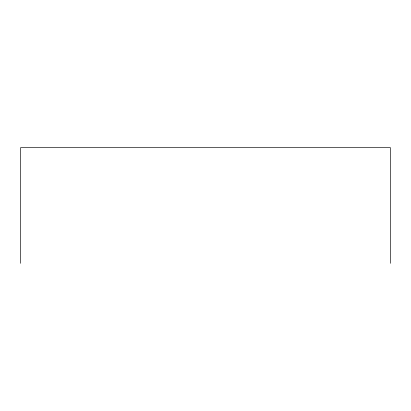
<?xml version="1.0" encoding="UTF-8"?>
<svg xmlns="http://www.w3.org/2000/svg" width="411" height="411" viewBox="0 0 411 411"><rect width="100%" height="100%" fill="white"/><g stroke="black" fill="none" stroke-linecap="round" stroke-linejoin="round"><path stroke-width="0.62" d="M390.45 263.317L390.45 147.683L20.55 147.683L20.55 263.317"/></g></svg>
